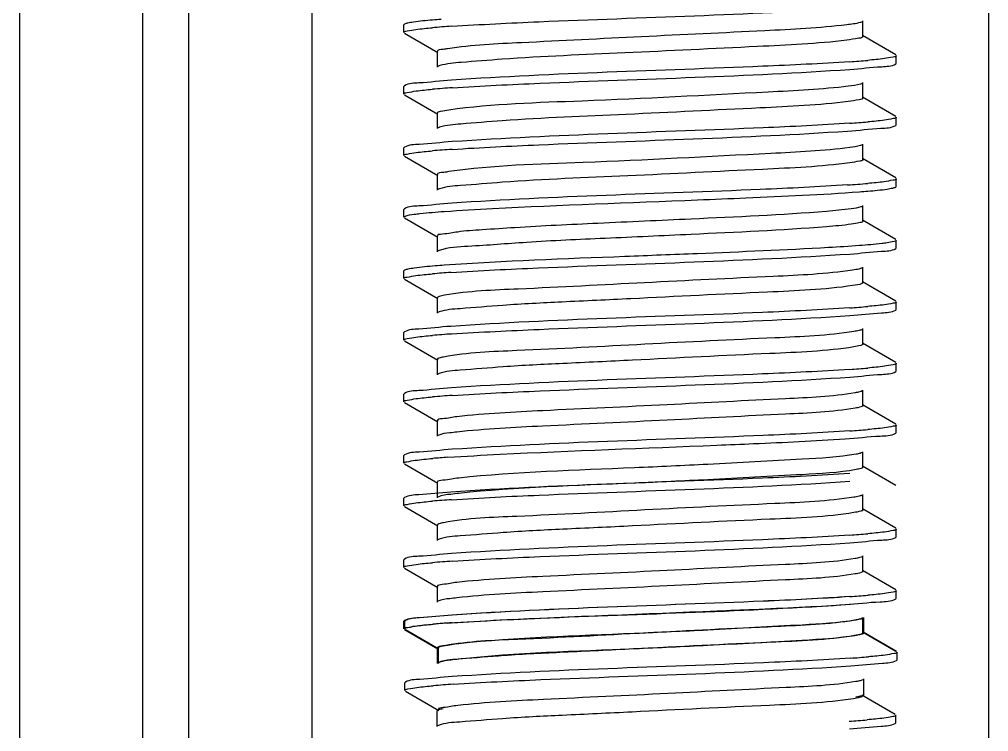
# Model space of a CAD drawing. Extents: x 4995099 to 5303443, y 4627657 to 4889583.
# Drawn here: x 5045631.6 to 5046100.4, y 4734873.1 to 4735217.6 of the extents above; entities that cross this region are included whole.
import ezdxf

# ---------------------------------------------------------------- set-up
doc = ezdxf.new("R2010")
doc.units = 0
doc.header["$LTSCALE"] = 1000
doc.header["$MEASUREMENT"] = 0
doc.layers.get('0').update_dxf_attribs({"color": 4, "linetype": 'CONTINUOUS'})

msp = doc.modelspace()

# ---------------------------------------------------------------- linework, layer by layer
at = {"linetype": 'Continuous'}
for p, q in [((5045631.61, 4737945.93), (5045631.61, 4732019.65)), ((5045691.14, 4737945.93), (5045691.14, 4732019.65)), ((5045713.46, 4737945.93), (5045713.46, 4732019.65)), ((5045773, 4737945.93), (5045773, 4732019.65)), ((5046100.42, 4737945.93), (5046100.42, 4732019.65)), ((5045817.93, 4735215.31), (5045817.64, 4735214.99)), ((5045817.64, 4735211.27), (5045817.64, 4735214.99)), ((5045817.64, 4735211.27), (5045817.64, 4735214.99)), ((5046039.66, 4735209.41), (5046039.66, 4735216.85)), ((5045817.93, 4735210.94), (5045834.08, 4735201.59)), ((5046055.49, 4735200.43), (5046039.34, 4735209.78)), ((5045833.76, 4735201.96), (5045833.76, 4735194.52)), ((5046055.77, 4735196.38), (5046055.77, 4735200.1)), ((5046055.77, 4735196.38), (5046055.77, 4735200.1)), ((5046055.49, 4735196.06), (5046055.77, 4735196.38)), ((5046039.66, 4735179.64), (5046039.66, 4735187.08)), ((5045817.93, 4735185.55), (5045817.64, 4735185.22)), ((5045817.64, 4735181.5), (5045817.64, 4735185.22)), ((5045817.64, 4735181.5), (5045817.64, 4735185.22)), ((5045817.93, 4735181.17), (5045834.08, 4735171.82)), ((5046055.49, 4735170.66), (5046039.34, 4735180.02)), ((5045833.76, 4735172.2), (5045833.76, 4735164.76)), ((5046055.77, 4735166.62), (5046055.77, 4735170.34)), ((5046055.77, 4735166.62), (5046055.77, 4735170.34)), ((5046055.49, 4735166.29), (5046055.77, 4735166.62)), ((5045817.93, 4735155.78), (5045817.64, 4735155.46)), ((5045817.64, 4735151.73), (5045817.64, 4735155.46)), ((5045817.64, 4735151.73), (5045817.64, 4735155.46)), ((5046039.66, 4735149.87), (5046039.66, 4735157.32)), ((5045817.93, 4735151.41), (5045834.08, 4735142.06)), ((5046055.49, 4735140.9), (5046039.34, 4735150.25)), ((5045833.76, 4735142.43), (5045833.76, 4735134.99)), ((5046055.77, 4735136.85), (5046055.77, 4735140.57)), ((5046055.77, 4735136.85), (5046055.77, 4735140.57)), ((5046055.49, 4735136.53), (5046055.77, 4735136.85)), ((5045817.93, 4735126.02), (5045817.64, 4735125.69)), ((5045817.64, 4735121.97), (5045817.64, 4735125.69)), ((5045817.64, 4735121.97), (5045817.64, 4735125.69)), ((5046039.66, 4735120.11), (5046039.66, 4735127.55)), ((5045817.93, 4735121.64), (5045834.08, 4735112.29)), ((5046055.49, 4735111.13), (5046039.34, 4735120.48)), ((5045833.76, 4735112.67), (5045833.76, 4735105.22)), ((5046055.49, 4735106.76), (5046055.77, 4735107.09)), ((5046055.77, 4735107.09), (5046055.77, 4735110.81)), ((5046055.77, 4735107.09), (5046055.77, 4735110.81)), ((5046039.66, 4735090.34), (5046039.66, 4735097.78)), ((5045817.93, 4735096.25), (5045817.64, 4735095.92)), ((5045817.64, 4735092.2), (5045817.64, 4735095.92)), ((5045817.64, 4735092.2), (5045817.64, 4735095.92)), ((5045817.93, 4735091.88), (5045834.08, 4735082.52)), ((5046055.49, 4735081.37), (5046039.34, 4735090.72)), ((5045833.76, 4735082.9), (5045833.76, 4735075.46)), ((5046055.77, 4735077.32), (5046055.77, 4735081.04)), ((5046055.77, 4735077.32), (5046055.77, 4735081.04)), ((5045834.65, 4735076.08), (5045834.08, 4735075.84)), ((5046055.49, 4735076.99), (5046055.77, 4735077.32)), ((5045817.93, 4735066.48), (5045817.64, 4735066.16)), ((5045817.64, 4735062.44), (5045817.64, 4735066.16)), ((5045817.64, 4735062.44), (5045817.64, 4735066.16)), ((5046039.66, 4735060.58), (5046039.66, 4735068.02)), ((5045817.93, 4735062.11), (5045834.08, 4735052.76)), ((5046055.49, 4735051.6), (5046039.34, 4735060.95)), ((5045833.76, 4735053.13), (5045833.76, 4735045.69)), ((5046055.77, 4735047.55), (5046055.77, 4735051.27)), ((5046055.77, 4735047.55), (5046055.77, 4735051.27)), ((5045834.6, 4735046.3), (5045834.08, 4735046.07)), ((5046055.49, 4735047.23), (5046055.77, 4735047.55)), ((5045817.93, 4735036.72), (5045817.64, 4735036.39)), ((5045817.64, 4735032.67), (5045817.64, 4735036.39)), ((5045817.64, 4735032.67), (5045817.64, 4735036.39)), ((5046039.66, 4735030.81), (5046039.66, 4735038.25)), ((5045817.93, 4735032.34), (5045834.08, 4735022.99)), ((5046055.49, 4735021.83), (5046039.34, 4735031.19)), ((5045833.76, 4735023.37), (5045833.76, 4735015.93)), ((5046055.49, 4735017.46), (5046055.77, 4735017.79)), ((5046055.77, 4735017.79), (5046055.77, 4735021.51)), ((5046055.77, 4735017.79), (5046055.77, 4735021.51)), ((5046039.66, 4735001.04), (5046039.66, 4735008.49)), ((5045817.93, 4735006.95), (5045817.64, 4735006.63)), ((5045817.64, 4735002.9), (5045817.64, 4735006.63)), ((5045817.64, 4735002.9), (5045817.64, 4735006.63)), ((5045817.93, 4735002.58), (5045834.08, 4734993.23)), ((5046055.49, 4734992.07), (5046039.34, 4735001.42)), ((5045833.76, 4734993.6), (5045833.76, 4734986.16)), ((5045817.93, 4734986.32), (5045817.64, 4734985.99)), ((5045817.64, 4734982.27), (5045817.64, 4734985.99)), ((5045817.64, 4734982.27), (5045817.64, 4734985.99)), ((5046039.66, 4734980.41), (5046039.66, 4734987.85)), ((5045817.93, 4734981.94), (5045834.08, 4734972.59)), ((5046055.49, 4734971.43), (5046039.34, 4734980.78)), ((5045833.76, 4734972.97), (5045833.76, 4734965.53)), ((5046055.77, 4734967.39), (5046055.77, 4734971.11)), ((5046055.77, 4734967.39), (5046055.77, 4734971.11)), ((5045834.6, 4734966.13), (5045834.08, 4734965.9)), ((5046055.49, 4734967.06), (5046055.77, 4734967.39)), ((5045817.93, 4734956.55), (5045817.64, 4734956.22)), ((5045817.64, 4734952.5), (5045817.64, 4734956.22)), ((5045817.64, 4734952.5), (5045817.64, 4734956.22)), ((5046039.66, 4734950.64), (5046039.66, 4734958.08)), ((5045817.93, 4734952.18), (5045834.08, 4734942.82)), ((5046055.49, 4734941.67), (5046039.34, 4734951.02)), ((5045833.76, 4734943.2), (5045833.76, 4734935.76)), ((5046055.49, 4734937.29), (5046055.77, 4734937.62)), ((5046055.77, 4734937.62), (5046055.77, 4734941.34)), ((5046055.77, 4734937.62), (5046055.77, 4734941.34)), ((5046039.66, 4734920.88), (5046039.66, 4734928.32)), ((5046040.05, 4734920.88), (5046040.05, 4734928.32)), ((5045817.93, 4734926.78), (5045817.64, 4734926.46)), ((5045817.64, 4734922.74), (5045817.64, 4734926.46)), ((5045817.64, 4734922.74), (5045817.64, 4734926.46)), ((5045818.31, 4734926.79), (5045818.03, 4734926.46)), ((5045818.03, 4734922.74), (5045818.03, 4734926.46)), ((5045818.03, 4734922.74), (5045818.03, 4734926.46)), ((5045817.93, 4734922.41), (5045834.08, 4734913.06)), ((5045818.31, 4734922.42), (5045834.47, 4734913.07)), ((5046055.49, 4734911.9), (5046039.34, 4734921.25)), ((5046055.88, 4734911.91), (5046039.72, 4734921.26)), ((5045833.76, 4734913.43), (5045833.76, 4734905.99)), ((5045834.14, 4734913.44), (5045834.14, 4734906)), ((5046056.16, 4734907.86), (5046056.16, 4734911.58)), ((5046056.16, 4734907.86), (5046056.16, 4734911.58)), ((5045834.99, 4734906.61), (5045834.47, 4734906.38)), ((5046055.88, 4734907.53), (5046056.16, 4734907.86)), ((5045818.31, 4734897.02), (5045818.03, 4734896.7)), ((5045818.03, 4734892.98), (5045818.03, 4734896.7)), ((5045818.03, 4734892.98), (5045818.03, 4734896.7)), ((5046040.05, 4734891.12), (5046040.05, 4734898.56)), ((5045818.31, 4734892.65), (5045834.47, 4734883.3)), ((5046055.24, 4734881.41), (5046039.08, 4734890.76)), ((5045833.5, 4734882.95), (5045833.5, 4734875.5)), ((5046055.24, 4734877.04), (5046055.52, 4734877.36)), ((5046055.52, 4734877.36), (5046055.52, 4734881.09)), ((5046055.52, 4734877.36), (5046055.52, 4734881.09)), ((5045834.35, 4734876.11), (5045833.83, 4734875.88))]:
    msp.add_line(p, q, dxfattribs=at)
for centre, radius, start, end in [((5045874.98, 4734695.4), 520, 93.7865, 94.8061), ((5045999.05, 4735708.44), 512.44, 273.8297, 274.8033), ((5045875.49, 4734659.18), 526.47, 93.7533, 94.8055), ((5045999.14, 4735677.43), 511.2, 273.8363, 274.8035), ((5045875.29, 4734631.95), 523.93, 93.7658, 94.8061), ((5045997.67, 4735666.18), 529.77, 273.7363, 274.8052), ((5045874.57, 4734581.46), 514.86, 93.8141, 94.8058), ((5045999.03, 4735589.55), 512.61, 273.8288, 274.8033), ((5045874.96, 4734546.76), 519.8, 93.7876, 94.8061), ((5045999.04, 4735559.63), 512.46, 273.8296, 274.8033), ((5045875.47, 4734510.58), 526.24, 93.7545, 94.8055), ((5045999.14, 4735528.67), 511.26, 273.8359, 274.8035), ((5045872.63, 4734516.38), 490.56, 93.9506, 94.8036), ((5045874.96, 4734466.59), 519.8, 93.7876, 94.8061), ((5045999.04, 4735479.46), 512.46, 273.8296, 274.8033), ((5045875.47, 4734430.41), 526.24, 93.7545, 94.8055), ((5045999.14, 4735448.5), 511.26, 273.8359, 274.8035), ((5045872.63, 4734436.21), 490.56, 93.9506, 94.8036), ((5045875.35, 4734407.07), 519.8, 93.7876, 94.8061), ((5045999.43, 4735419.94), 512.46, 273.8296, 274.8033), ((5045875.86, 4734370.88), 526.24, 93.7545, 94.8055), ((5045998.79, 4735389.44), 512.46, 273.8296, 274.8033)]:
    msp.add_arc(centre, radius, start, end, dxfattribs=at)
for points, knots in [([(5045840.64, 4735214.26), (5045854.76, 4735215.21), (5045918.97, 4735218.3), (5045983.26, 4735219.79), (5046033.27, 4735223.19)], [0, 0, 0, 0, 0.220168, 1, 1, 1, 1]), ([(5045822.17, 4735216.3), (5045821.25, 4735216.16), (5045819.83, 4735215.91), (5045818.38, 4735215.57), (5045817.93, 4735215.31)], [0, 0, 0, 0, 0.640469, 1, 1, 1, 1]), ([(5045835.58, 4735217.62), (5045834.2, 4735217.52), (5045829.73, 4735217.16), (5045825.25, 4735216.75), (5045822.17, 4735216.3)], [0, 0, 0, 0, 0.308073, 1, 1, 1, 1]), ([(5046031.79, 4735214.98), (5046018.62, 4735213.4), (5045985.48, 4735211.75), (5045933.01, 4735209.28), (5045881.91, 4735206.64), (5045850.54, 4735205.21), (5045838.73, 4735203.44)], [0, 0, 0, 0, 0.205692, 0.514145, 0.814818, 1, 1, 1, 1]), ([(5046039.34, 4735216.47), (5046039.04, 4735216.3), (5046036.56, 4735215.51), (5046034, 4735215.25), (5046031.79, 4735214.98)], [0, 0, 0, 0, 0.133548, 1, 1, 1, 1]), ([(5045817.64, 4735211.27), (5045817.64, 4735211.81), (5045820.52, 4735212.17), (5045821.97, 4735212.56), (5045823.42, 4735212.75)], [0, 0, 0, 0, 0.271401, 1, 1, 1, 1]), ([(5046039.66, 4735209.41), (5046039.67, 4735208.67), (5046035.69, 4735208.33), (5046033.76, 4735207.78), (5046031.79, 4735207.54)], [0, 0, 0, 0, 0.269573, 1, 1, 1, 1]), ([(5046031.79, 4735207.54), (5046017.47, 4735205.82), (5045981.61, 4735204.17), (5045926.11, 4735201.36), (5045878.22, 4735199.47), (5045848.52, 4735197.02), (5045838.32, 4735196.25), (5045834.98, 4735195.25)], [0, 0, 0, 0, 0.219299, 0.545275, 0.845986, 0.946989, 1, 1, 1, 1]), ([(5045838.73, 4735203.44), (5045838.01, 4735203.34), (5045836.6, 4735202.93), (5045833.76, 4735202.97), (5045833.76, 4735201.96)], [0, 0, 0, 0, 0.420943, 1, 1, 1, 1]), ([(5046055.77, 4735200.1), (5046055.77, 4735199.56), (5046052.91, 4735199.21), (5046051.46, 4735198.81), (5046050.02, 4735198.63)], [0, 0, 0, 0, 0.271495, 1, 1, 1, 1]), ([(5045834.98, 4735195.25), (5045834.81, 4735195.2), (5045834.5, 4735195.1), (5045834.21, 4735194.97), (5045834.08, 4735194.9)], [0, 0, 0, 0, 0.56834, 1, 1, 1, 1]), ([(5046033.27, 4735197.14), (5046019.24, 4735196.19), (5045955.03, 4735193.1), (5045890.74, 4735191.59), (5045840.64, 4735188.21)], [0, 0, 0, 0, 0.218828, 1, 1, 1, 1]), ([(5046033.35, 4735193.43), (5046038.47, 4735193.78), (5046045.66, 4735194.77), (5046053.49, 4735194.91), (5046055.49, 4735196.06)], [0, 0, 0, 0, 0.69025, 1, 1, 1, 1]), ([(5045841.02, 4735184.52), (5045855.17, 4735185.47), (5045919.28, 4735188.54), (5045983.47, 4735190.03), (5046033.35, 4735193.43)], [0, 0, 0, 0, 0.220945, 1, 1, 1, 1]), ([(5045840.64, 4735188.21), (5045835.38, 4735187.86), (5045828.01, 4735186.84), (5045819.98, 4735186.72), (5045817.93, 4735185.55)], [0, 0, 0, 0, 0.690745, 1, 1, 1, 1]), ([(5046039.33, 4735186.7), (5046039.06, 4735186.55), (5046036.85, 4735185.82), (5046034.54, 4735185.56), (5046032.56, 4735185.31)], [0, 0, 0, 0, 0.136537, 1, 1, 1, 1]), ([(5045817.64, 4735181.5), (5045817.64, 4735182.05), (5045820.56, 4735182.4), (5045822.03, 4735182.8), (5045823.5, 4735182.99)], [0, 0, 0, 0, 0.27117, 1, 1, 1, 1]), ([(5046032.56, 4735185.31), (5046019.72, 4735183.69), (5045976.73, 4735181.65), (5045912.41, 4735178.01), (5045860.71, 4735176.78), (5045839.39, 4735173.77)], [0, 0, 0, 0, 0.200632, 0.666276, 1, 1, 1, 1]), ([(5046032.56, 4735177.87), (5046018.39, 4735176.08), (5045982.49, 4735174.48), (5045926.74, 4735171.6), (5045878.38, 4735169.74), (5045848.44, 4735167.23), (5045838.19, 4735166.49), (5045834.88, 4735165.46)], [0, 0, 0, 0, 0.216257, 0.543315, 0.846143, 0.947493, 1, 1, 1, 1]), ([(5046039.66, 4735179.64), (5046039.66, 4735178.97), (5046036.11, 4735178.58), (5046034.34, 4735178.09), (5046032.56, 4735177.87)], [0, 0, 0, 0, 0.271092, 1, 1, 1, 1]), ([(5045839.39, 4735173.77), (5045837.98, 4735173.57), (5045836.52, 4735173.2), (5045833.76, 4735172.74), (5045833.76, 4735172.2)], [0, 0, 0, 0, 0.724965, 1, 1, 1, 1]), ([(5046033.35, 4735167.38), (5046019.36, 4735166.43), (5045955.26, 4735163.34), (5045891.07, 4735161.82), (5045841.02, 4735158.47)], [0, 0, 0, 0, 0.21838, 1, 1, 1, 1]), ([(5046055.77, 4735170.34), (5046055.77, 4735169.8), (5046052.92, 4735169.44), (5046051.48, 4735169.05), (5046050.04, 4735168.86)], [0, 0, 0, 0, 0.271553, 1, 1, 1, 1]), ([(5045834.88, 4735165.46), (5045834.73, 4735165.41), (5045834.45, 4735165.32), (5045834.19, 4735165.2), (5045834.08, 4735165.13)], [0, 0, 0, 0, 0.563561, 1, 1, 1, 1]), ([(5045840.88, 4735154.74), (5045854.87, 4735155.68), (5045918.64, 4735158.75), (5045982.49, 4735160.27), (5046032.19, 4735163.58)], [0, 0, 0, 0, 0.219727, 1, 1, 1, 1]), ([(5046032.19, 4735163.58), (5046037.59, 4735163.94), (5046045.15, 4735164.99), (5046053.39, 4735165.09), (5046055.49, 4735166.29)], [0, 0, 0, 0, 0.691188, 1, 1, 1, 1]), ([(5045841.02, 4735158.47), (5045835.67, 4735158.12), (5045828.18, 4735157.08), (5045820.01, 4735156.98), (5045817.93, 4735155.78)], [0, 0, 0, 0, 0.691048, 1, 1, 1, 1]), ([(5045817.64, 4735151.73), (5045817.64, 4735152.28), (5045820.54, 4735152.63), (5045822, 4735153.03), (5045823.46, 4735153.22)], [0, 0, 0, 0, 0.27128, 1, 1, 1, 1]), ([(5046033.3, 4735155.64), (5046020.62, 4735153.96), (5045977.55, 4735151.96), (5045912.97, 4735148.24), (5045860.81, 4735147.06), (5045839.28, 4735143.99)], [0, 0, 0, 0, 0.197296, 0.66439, 1, 1, 1, 1]), ([(5046039.33, 4735156.94), (5046039.08, 4735156.79), (5046037.11, 4735156.12), (5046035.06, 4735155.87), (5046033.3, 4735155.64)], [0, 0, 0, 0, 0.139781, 1, 1, 1, 1]), ([(5046039.66, 4735149.87), (5046039.66, 4735149.27), (5046036.5, 4735148.84), (5046034.89, 4735148.41), (5046033.3, 4735148.2)], [0, 0, 0, 0, 0.272864, 1, 1, 1, 1]), ([(5045839.28, 4735143.99), (5045838.48, 4735143.88), (5045836.93, 4735143.43), (5045833.75, 4735143.54), (5045833.76, 4735142.43)], [0, 0, 0, 0, 0.421903, 1, 1, 1, 1]), ([(5046033.3, 4735148.2), (5046019.29, 4735146.34), (5045983.37, 4735144.79), (5045927.41, 4735141.84), (5045878.59, 4735140.02), (5045848.39, 4735137.44), (5045838.08, 4735136.73), (5045834.79, 4735135.66)], [0, 0, 0, 0, 0.213061, 0.541106, 0.846102, 0.947882, 1, 1, 1, 1]), ([(5046055.77, 4735140.57), (5046055.77, 4735140.02), (5046052.83, 4735139.67), (5046051.35, 4735139.26), (5046049.88, 4735139.07)], [0, 0, 0, 0, 0.271064, 1, 1, 1, 1]), ([(5045834.79, 4735135.66), (5045834.66, 4735135.62), (5045834.41, 4735135.53), (5045834.18, 4735135.42), (5045834.08, 4735135.37)], [0, 0, 0, 0, 0.559243, 1, 1, 1, 1]), ([(5046032.19, 4735137.54), (5046018.14, 4735136.6), (5045954.37, 4735133.55), (5045890.52, 4735132.03), (5045840.88, 4735128.7)], [0, 0, 0, 0, 0.220644, 1, 1, 1, 1]), ([(5046037.93, 4735134.22), (5046039.31, 4735134.33), (5046043.79, 4735134.69), (5046048.27, 4735135.1), (5046051.34, 4735135.56)], [0, 0, 0, 0, 0.308788, 1, 1, 1, 1]), ([(5046051.34, 4735135.56), (5046052.24, 4735135.69), (5046053.63, 4735135.94), (5046055.04, 4735136.27), (5046055.49, 4735136.53)], [0, 0, 0, 0, 0.639507, 1, 1, 1, 1]), ([(5045837.14, 4735124.72), (5045844.92, 4735125.28), (5045885.73, 4735127.56), (5045926.58, 4735128.99), (5045959.61, 4735130.33)], [0, 0, 0, 0, 0.190978, 1, 1, 1, 1]), ([(5045959.61, 4735130.33), (5045967.4, 4735130.64), (5045993.52, 4735131.75), (5046019.64, 4735132.84), (5046037.93, 4735134.22)], [0, 0, 0, 0, 0.298277, 1, 1, 1, 1]), ([(5045840.88, 4735128.7), (5045835.56, 4735128.34), (5045828.12, 4735127.31), (5045820, 4735127.2), (5045817.93, 4735126.02)], [0, 0, 0, 0, 0.690938, 1, 1, 1, 1]), ([(5046033.99, 4735125.97), (5046030.01, 4735125.41), (5046004.21, 4735123.14), (5045978.35, 4735122.05), (5045956.51, 4735121.02)], [0, 0, 0, 0, 0.155236, 1, 1, 1, 1]), ([(5046039.33, 4735127.17), (5046039.11, 4735127.04), (5046037.37, 4735126.42), (5046035.54, 4735126.19), (5046033.99, 4735125.97)], [0, 0, 0, 0, 0.143278, 1, 1, 1, 1]), ([(5045817.64, 4735121.97), (5045817.64, 4735122.12), (5045819.42, 4735123.23), (5045821.03, 4735123.12), (5045822.61, 4735123.34)], [0, 0, 0, 0, 0.088833, 1, 1, 1, 1]), ([(5045822.61, 4735123.34), (5045823.53, 4735123.47), (5045828.36, 4735124.05), (5045833.21, 4735124.43), (5045837.14, 4735124.72)], [0, 0, 0, 0, 0.191282, 1, 1, 1, 1]), ([(5045956.51, 4735121.02), (5045941.5, 4735120.32), (5045913.18, 4735119.01), (5045879.2, 4735117.45), (5045857.03, 4735115.86), (5045844.51, 4735115.16), (5045838.75, 4735113.78), (5045833.75, 4735113.57), (5045833.76, 4735112.67)], [0, 0, 0, 0, 0.365862, 0.692448, 0.821022, 0.917724, 0.97803, 1, 1, 1, 1]), ([(5046033.99, 4735118.53), (5046030.01, 4735117.97), (5046004.21, 4735115.7), (5045978.35, 4735114.61), (5045956.51, 4735113.58)], [0, 0, 0, 0, 0.155236, 1, 1, 1, 1]), ([(5046039.66, 4735120.11), (5046039.66, 4735119.56), (5046036.88, 4735119.11), (5046035.42, 4735118.73), (5046033.99, 4735118.53)], [0, 0, 0, 0, 0.274842, 1, 1, 1, 1]), ([(5045956.51, 4735113.58), (5045942.64, 4735112.93), (5045916.11, 4735111.67), (5045880.04, 4735110.17), (5045853.49, 4735107.92), (5045839.14, 4735107.36), (5045834.72, 4735105.87)], [0, 0, 0, 0, 0.341185, 0.653122, 0.885228, 1, 1, 1, 1]), ([(5046037.93, 4735108.18), (5046032.95, 4735107.8), (5046006.86, 4735106.18), (5045980.74, 4735105.14), (5045959.61, 4735104.28)], [0, 0, 0, 0, 0.190944, 1, 1, 1, 1]), ([(5046033.26, 4735104.12), (5046038.41, 4735104.47), (5046045.62, 4735105.47), (5046053.48, 4735105.61), (5046055.49, 4735106.76)], [0, 0, 0, 0, 0.690319, 1, 1, 1, 1]), ([(5046051.34, 4735109.51), (5046050.5, 4735109.39), (5046046.04, 4735108.82), (5046041.56, 4735108.45), (5046037.93, 4735108.18)], [0, 0, 0, 0, 0.190097, 1, 1, 1, 1]), ([(5046055.77, 4735110.81), (5046055.77, 4735110.38), (5046053.62, 4735109.97), (5046052.46, 4735109.67), (5046051.34, 4735109.51)], [0, 0, 0, 0, 0.27614, 1, 1, 1, 1]), ([(5045834.72, 4735105.87), (5045834.6, 4735105.83), (5045834.38, 4735105.75), (5045834.17, 4735105.65), (5045834.08, 4735105.6)], [0, 0, 0, 0, 0.555338, 1, 1, 1, 1]), ([(5045959.61, 4735104.28), (5045947.92, 4735103.81), (5045907.09, 4735102.14), (5045866.23, 4735100.78), (5045837.14, 4735098.67)], [0, 0, 0, 0, 0.286355, 1, 1, 1, 1]), ([(5045840.32, 4735095.17), (5045854.42, 4735096.13), (5045918.74, 4735099.23), (5045983.13, 4735100.72), (5046033.26, 4735104.12)], [0, 0, 0, 0, 0.219568, 1, 1, 1, 1]), ([(5045822.61, 4735097.3), (5045821.58, 4735097.15), (5045820.02, 4735096.88), (5045818.42, 4735096.53), (5045817.93, 4735096.25)], [0, 0, 0, 0, 0.644209, 1, 1, 1, 1]), ([(5045837.14, 4735098.67), (5045835.65, 4735098.56), (5045830.8, 4735098.19), (5045825.94, 4735097.76), (5045822.61, 4735097.3)], [0, 0, 0, 0, 0.307497, 1, 1, 1, 1]), ([(5046039.33, 4735097.41), (5046038.83, 4735097.12), (5046037.23, 4735096.73), (5046035.67, 4735096.45), (5046034.65, 4735096.3)], [0, 0, 0, 0, 0.361658, 1, 1, 1, 1]), ([(5045817.64, 4735092.2), (5045817.64, 4735092.74), (5045820.49, 4735093.1), (5045821.93, 4735093.49), (5045823.37, 4735093.68)], [0, 0, 0, 0, 0.271559, 1, 1, 1, 1]), ([(5046034.65, 4735096.3), (5046021.92, 4735094.4), (5045988.27, 4735092.95), (5045934.36, 4735090.29), (5045881.44, 4735087.4), (5045849, 4735086.23), (5045837.25, 4735084.14)], [0, 0, 0, 0, 0.195167, 0.509727, 0.818873, 1, 1, 1, 1]), ([(5046034.65, 4735088.86), (5046021.02, 4735086.82), (5045985.14, 4735085.4), (5045938.28, 4735082.97), (5045895.62, 4735080.96), (5045868.05, 4735079.63), (5045848.38, 4735077.86), (5045837.91, 4735077.22), (5045834.65, 4735076.08)], [0, 0, 0, 0, 0.206258, 0.536041, 0.702749, 0.845523, 0.948379, 1, 1, 1, 1]), ([(5046039.66, 4735090.34), (5046039.66, 4735090.18), (5046037.93, 4735088.99), (5046036.24, 4735089.1), (5046034.65, 4735088.86)], [0, 0, 0, 0, 0.092026, 1, 1, 1, 1]), ([(5045837.25, 4735084.14), (5045836.37, 4735083.98), (5045835.39, 4735083.75), (5045833.75, 4735083.26), (5045833.76, 4735082.9)], [0, 0, 0, 0, 0.714515, 1, 1, 1, 1]), ([(5046033.26, 4735078.08), (5046019.19, 4735077.12), (5045954.87, 4735074.02), (5045890.48, 4735072.53), (5045840.32, 4735069.13)], [0, 0, 0, 0, 0.219101, 1, 1, 1, 1]), ([(5046055.77, 4735081.04), (5046055.77, 4735080.5), (5046052.91, 4735080.14), (5046051.46, 4735079.75), (5046050.02, 4735079.56)], [0, 0, 0, 0, 0.271489, 1, 1, 1, 1]), ([(5045840.62, 4735065.43), (5045854.74, 4735066.38), (5045918.96, 4735069.47), (5045983.25, 4735070.96), (5046033.27, 4735074.36)], [0, 0, 0, 0, 0.220145, 1, 1, 1, 1]), ([(5046033.27, 4735074.36), (5046038.41, 4735074.71), (5046045.62, 4735075.71), (5046053.48, 4735075.84), (5046055.49, 4735076.99)], [0, 0, 0, 0, 0.690311, 1, 1, 1, 1]), ([(5045840.32, 4735069.13), (5045835.14, 4735068.78), (5045827.87, 4735067.77), (5045819.95, 4735067.64), (5045817.93, 4735066.48)], [0, 0, 0, 0, 0.690488, 1, 1, 1, 1]), ([(5046035.27, 4735066.63), (5046022.65, 4735064.62), (5045988.8, 4735063.26), (5045934.48, 4735060.54), (5045881.12, 4735057.55), (5045848.45, 4735056.51), (5045836.79, 4735054.29)], [0, 0, 0, 0, 0.192752, 0.509476, 0.820909, 1, 1, 1, 1]), ([(5046039.33, 4735067.64), (5046038.89, 4735067.38), (5046037.51, 4735067.03), (5046036.14, 4735066.77), (5046035.27, 4735066.63)], [0, 0, 0, 0, 0.367273, 1, 1, 1, 1]), ([(5045817.64, 4735062.44), (5045817.64, 4735062.98), (5045820.52, 4735063.34), (5045821.97, 4735063.73), (5045823.42, 4735063.92)], [0, 0, 0, 0, 0.271407, 1, 1, 1, 1]), ([(5046039.66, 4735060.58), (5046039.66, 4735060.14), (5046037.56, 4735059.65), (5046036.37, 4735059.36), (5046035.27, 4735059.19)], [0, 0, 0, 0, 0.280154, 1, 1, 1, 1]), ([(5046035.27, 4735059.19), (5046021.85, 4735057.05), (5045986.01, 4735055.73), (5045939.11, 4735053.23), (5045896.11, 4735051.21), (5045868.23, 4735049.89), (5045848.4, 4735048.08), (5045837.85, 4735047.47), (5045834.6, 4735046.3)], [0, 0, 0, 0, 0.202669, 0.533226, 0.70113, 0.845024, 0.948509, 1, 1, 1, 1]), ([(5045836.79, 4735054.29), (5045836.02, 4735054.14), (5045835.15, 4735053.94), (5045833.76, 4735053.45), (5045833.76, 4735053.13)], [0, 0, 0, 0, 0.71086, 1, 1, 1, 1]), ([(5046055.77, 4735051.27), (5046055.77, 4735050.73), (5046052.91, 4735050.38), (5046051.46, 4735049.98), (5046050.02, 4735049.8)], [0, 0, 0, 0, 0.271495, 1, 1, 1, 1]), ([(5046033.27, 4735048.31), (5046019.24, 4735047.36), (5045955.02, 4735044.27), (5045890.73, 4735042.76), (5045840.62, 4735039.38)], [0, 0, 0, 0, 0.21884, 1, 1, 1, 1]), ([(5046033.34, 4735044.6), (5046038.47, 4735044.95), (5046045.66, 4735045.94), (5046053.49, 4735046.08), (5046055.49, 4735047.23)], [0, 0, 0, 0, 0.690253, 1, 1, 1, 1]), ([(5045841.01, 4735035.69), (5045855.16, 4735036.64), (5045919.27, 4735039.71), (5045983.46, 4735041.2), (5046033.34, 4735044.6)], [0, 0, 0, 0, 0.220917, 1, 1, 1, 1]), ([(5045840.62, 4735039.38), (5045835.37, 4735039.03), (5045828, 4735038.01), (5045819.97, 4735037.89), (5045817.93, 4735036.72)], [0, 0, 0, 0, 0.690736, 1, 1, 1, 1]), ([(5046035.85, 4735036.96), (5046024.73, 4735035.06), (5045994.28, 4735033.81), (5045943.96, 4735031.05), (5045890.97, 4735028.65), (5045857.04, 4735026.93), (5045843.25, 4735025.42)], [0, 0, 0, 0, 0.175288, 0.472203, 0.784406, 1, 1, 1, 1]), ([(5046039.33, 4735037.87), (5046038.94, 4735037.65), (5046037.76, 4735037.32), (5046036.59, 4735037.08), (5046035.85, 4735036.96)], [0, 0, 0, 0, 0.373528, 1, 1, 1, 1]), ([(5045817.64, 4735032.67), (5045817.64, 4735033.22), (5045820.56, 4735033.57), (5045822.03, 4735033.97), (5045823.5, 4735034.16)], [0, 0, 0, 0, 0.271179, 1, 1, 1, 1]), ([(5046035.85, 4735029.52), (5046024.73, 4735027.62), (5045994.28, 4735026.36), (5045943.96, 4735023.6), (5045890.97, 4735021.21), (5045857.04, 4735019.49), (5045843.25, 4735017.98)], [0, 0, 0, 0, 0.175288, 0.472203, 0.784406, 1, 1, 1, 1]), ([(5046039.66, 4735030.81), (5046039.66, 4735030.42), (5046037.86, 4735029.93), (5046036.81, 4735029.68), (5046035.85, 4735029.52)], [0, 0, 0, 0, 0.283524, 1, 1, 1, 1]), ([(5045843.25, 4735025.42), (5045840.88, 4735025.16), (5045838.61, 4735024.47), (5045833.75, 4735024.24), (5045833.76, 4735023.37)], [0, 0, 0, 0, 0.732764, 1, 1, 1, 1]), ([(5045843.25, 4735017.98), (5045842.1, 4735017.85), (5045839.06, 4735017.39), (5045835.77, 4735017.28), (5045834.08, 4735016.3)], [0, 0, 0, 0, 0.371684, 1, 1, 1, 1]), ([(5046033.34, 4735018.55), (5046019.36, 4735017.6), (5045955.25, 4735014.51), (5045891.06, 4735012.99), (5045841.01, 4735009.64)], [0, 0, 0, 0, 0.218398, 1, 1, 1, 1]), ([(5046030.98, 4735014.67), (5046036.66, 4735015.04), (5046044.61, 4735016.15), (5046053.29, 4735016.2), (5046055.49, 4735017.46)], [0, 0, 0, 0, 0.692027, 1, 1, 1, 1]), ([(5046055.77, 4735021.51), (5046055.77, 4735020.97), (5046052.92, 4735020.61), (5046051.48, 4735020.22), (5046050.04, 4735020.03)], [0, 0, 0, 0, 0.27155, 1, 1, 1, 1]), ([(5045968.92, 4735011.64), (5045974.86, 4735011.89), (5045995.55, 4735012.77), (5046016.24, 4735013.71), (5046030.98, 4735014.67)], [0, 0, 0, 0, 0.286991, 1, 1, 1, 1]), ([(5045841.01, 4735009.64), (5045835.66, 4735009.29), (5045828.18, 4735008.25), (5045820.01, 4735008.14), (5045817.93, 4735006.95)], [0, 0, 0, 0, 0.691038, 1, 1, 1, 1]), ([(5045838.83, 4735005.77), (5045847.27, 4735006.36), (5045890.62, 4735008.7), (5045934, 4735010.2), (5045968.92, 4735011.64)], [0, 0, 0, 0, 0.194747, 1, 1, 1, 1]), ([(5046039.33, 4735008.11), (5046039, 4735007.91), (5046038, 4735007.61), (5046037.01, 4735007.4), (5046036.39, 4735007.29)], [0, 0, 0, 0, 0.380472, 1, 1, 1, 1]), ([(5045817.64, 4735002.9), (5045817.64, 4735003.42), (5045820.32, 4735003.79), (5045821.69, 4735004.16), (5045823.05, 4735004.34)], [0, 0, 0, 0, 0.272497, 1, 1, 1, 1]), ([(5046036.39, 4735007.29), (5046027.79, 4735005.71), (5046003.72, 4735004.54), (5045979.81, 4735003.07), (5045964.57, 4735002.34)], [0, 0, 0, 0, 0.364269, 1, 1, 1, 1]), ([(5045964.57, 4735002.34), (5045952.74, 4735001.78), (5045912.6, 4734999.81), (5045872.35, 4734998.72), (5045844.14, 4734995.75)], [0, 0, 0, 0, 0.294359, 1, 1, 1, 1]), ([(5046036.39, 4734999.85), (5046027.79, 4734998.26), (5046003.72, 4734997.1), (5045979.81, 4734995.63), (5045964.57, 4734994.9)], [0, 0, 0, 0, 0.364269, 1, 1, 1, 1]), ([(5046039.66, 4735001.04), (5046039.66, 4735000.7), (5046038.15, 4735000.21), (5046037.21, 4735000), (5046036.39, 4734999.85)], [0, 0, 0, 0, 0.287487, 1, 1, 1, 1]), ([(5045844.14, 4734995.75), (5045841.55, 4734995.48), (5045839.08, 4734994.7), (5045833.75, 4734994.55), (5045833.76, 4734993.6)], [0, 0, 0, 0, 0.733679, 1, 1, 1, 1]), ([(5046033.26, 4734997.91), (5046019.19, 4734996.95), (5045954.87, 4734993.86), (5045890.48, 4734992.36), (5045840.32, 4734988.96)], [0, 0, 0, 0, 0.219101, 1, 1, 1, 1]), ([(5045840.62, 4734985.26), (5045854.74, 4734986.21), (5045918.96, 4734989.3), (5045983.25, 4734990.79), (5046033.27, 4734994.19)], [0, 0, 0, 0, 0.220145, 1, 1, 1, 1]), ([(5045964.57, 4734994.9), (5045952.74, 4734994.34), (5045912.6, 4734992.37), (5045872.35, 4734991.27), (5045844.14, 4734988.31)], [0, 0, 0, 0, 0.294359, 1, 1, 1, 1]), ([(5045840.32, 4734988.96), (5045835.14, 4734988.61), (5045827.87, 4734987.6), (5045819.95, 4734987.48), (5045817.93, 4734986.32)], [0, 0, 0, 0, 0.690488, 1, 1, 1, 1]), ([(5045844.14, 4734988.31), (5045842.87, 4734988.17), (5045839.54, 4734987.68), (5045835.93, 4734987.61), (5045834.08, 4734986.54)], [0, 0, 0, 0, 0.373733, 1, 1, 1, 1]), ([(5046035.27, 4734986.46), (5046022.65, 4734984.45), (5045988.8, 4734983.09), (5045934.48, 4734980.37), (5045881.12, 4734977.38), (5045848.45, 4734976.35), (5045836.79, 4734974.12)], [0, 0, 0, 0, 0.192752, 0.509476, 0.820909, 1, 1, 1, 1]), ([(5046039.33, 4734987.47), (5046038.89, 4734987.22), (5046037.51, 4734986.86), (5046036.14, 4734986.6), (5046035.27, 4734986.46)], [0, 0, 0, 0, 0.367273, 1, 1, 1, 1]), ([(5045817.64, 4734982.27), (5045817.64, 4734982.81), (5045820.52, 4734983.17), (5045821.97, 4734983.56), (5045823.42, 4734983.75)], [0, 0, 0, 0, 0.271407, 1, 1, 1, 1]), ([(5046039.66, 4734980.41), (5046039.66, 4734979.97), (5046037.56, 4734979.48), (5046036.37, 4734979.2), (5046035.27, 4734979.02)], [0, 0, 0, 0, 0.280154, 1, 1, 1, 1]), ([(5046035.27, 4734979.02), (5046021.85, 4734976.88), (5045986.01, 4734975.57), (5045939.11, 4734973.06), (5045896.11, 4734971.04), (5045868.23, 4734969.72), (5045848.4, 4734967.91), (5045837.85, 4734967.3), (5045834.6, 4734966.13)], [0, 0, 0, 0, 0.202669, 0.533226, 0.70113, 0.845024, 0.948509, 1, 1, 1, 1]), ([(5045836.79, 4734974.12), (5045836.02, 4734973.97), (5045835.15, 4734973.77), (5045833.76, 4734973.28), (5045833.76, 4734972.97)], [0, 0, 0, 0, 0.71086, 1, 1, 1, 1]), ([(5046055.77, 4734971.11), (5046055.77, 4734970.56), (5046052.91, 4734970.21), (5046051.46, 4734969.81), (5046050.02, 4734969.63)], [0, 0, 0, 0, 0.271495, 1, 1, 1, 1]), ([(5046033.27, 4734968.15), (5046019.24, 4734967.19), (5045955.02, 4734964.1), (5045890.73, 4734962.59), (5045840.62, 4734959.22)], [0, 0, 0, 0, 0.21884, 1, 1, 1, 1]), ([(5046033.34, 4734964.43), (5046038.47, 4734964.78), (5046045.66, 4734965.77), (5046053.49, 4734965.91), (5046055.49, 4734967.06)], [0, 0, 0, 0, 0.690253, 1, 1, 1, 1]), ([(5045841.01, 4734955.52), (5045855.16, 4734956.47), (5045919.27, 4734959.54), (5045983.46, 4734961.03), (5046033.34, 4734964.43)], [0, 0, 0, 0, 0.220917, 1, 1, 1, 1]), ([(5045840.62, 4734959.22), (5045835.37, 4734958.86), (5045828, 4734957.84), (5045819.97, 4734957.72), (5045817.93, 4734956.55)], [0, 0, 0, 0, 0.690736, 1, 1, 1, 1]), ([(5046035.85, 4734956.79), (5046024.73, 4734954.89), (5045994.28, 4734953.64), (5045943.96, 4734950.88), (5045890.97, 4734948.48), (5045857.04, 4734946.76), (5045843.25, 4734945.25)], [0, 0, 0, 0, 0.175288, 0.472203, 0.784406, 1, 1, 1, 1]), ([(5046039.33, 4734957.71), (5046038.94, 4734957.48), (5046037.76, 4734957.15), (5046036.59, 4734956.92), (5046035.85, 4734956.79)], [0, 0, 0, 0, 0.373528, 1, 1, 1, 1]), ([(5045817.64, 4734952.5), (5045817.64, 4734953.05), (5045820.56, 4734953.4), (5045822.03, 4734953.81), (5045823.5, 4734953.99)], [0, 0, 0, 0, 0.271179, 1, 1, 1, 1]), ([(5046035.85, 4734949.35), (5046024.73, 4734947.45), (5045994.28, 4734946.2), (5045943.96, 4734943.44), (5045890.97, 4734941.04), (5045857.04, 4734939.32), (5045843.25, 4734937.81)], [0, 0, 0, 0, 0.175288, 0.472203, 0.784406, 1, 1, 1, 1]), ([(5046039.66, 4734950.64), (5046039.66, 4734950.26), (5046037.86, 4734949.76), (5046036.81, 4734949.51), (5046035.85, 4734949.35)], [0, 0, 0, 0, 0.283524, 1, 1, 1, 1]), ([(5045843.25, 4734945.25), (5045840.88, 4734944.99), (5045838.61, 4734944.3), (5045833.75, 4734944.07), (5045833.76, 4734943.2)], [0, 0, 0, 0, 0.732764, 1, 1, 1, 1]), ([(5045843.25, 4734937.81), (5045842.1, 4734937.68), (5045839.06, 4734937.23), (5045835.77, 4734937.12), (5045834.08, 4734936.14)], [0, 0, 0, 0, 0.371684, 1, 1, 1, 1]), ([(5046033.65, 4734938.39), (5046019.58, 4734937.43), (5045955.26, 4734934.33), (5045890.87, 4734932.84), (5045840.71, 4734929.44)], [0, 0, 0, 0, 0.219101, 1, 1, 1, 1]), ([(5046033.34, 4734938.38), (5046019.36, 4734937.43), (5045955.25, 4734934.34), (5045891.06, 4734932.82), (5045841.01, 4734929.48)], [0, 0, 0, 0, 0.218398, 1, 1, 1, 1]), ([(5046055.77, 4734941.34), (5046055.77, 4734940.8), (5046052.92, 4734940.44), (5046051.48, 4734940.05), (5046050.04, 4734939.86)], [0, 0, 0, 0, 0.27155, 1, 1, 1, 1]), ([(5045841.01, 4734925.74), (5045855.13, 4734926.69), (5045919.35, 4734929.77), (5045983.64, 4734931.27), (5046033.66, 4734934.67)], [0, 0, 0, 0, 0.220145, 1, 1, 1, 1]), ([(5045968.92, 4734931.48), (5045974.86, 4734931.72), (5045995.55, 4734932.6), (5046016.24, 4734933.55), (5046030.98, 4734934.51)], [0, 0, 0, 0, 0.286991, 1, 1, 1, 1]), ([(5046030.98, 4734934.51), (5046036.66, 4734934.88), (5046044.61, 4734935.98), (5046053.29, 4734936.03), (5046055.49, 4734937.29)], [0, 0, 0, 0, 0.692027, 1, 1, 1, 1]), ([(5045841.01, 4734929.48), (5045835.66, 4734929.12), (5045828.18, 4734928.08), (5045820.01, 4734927.98), (5045817.93, 4734926.78)], [0, 0, 0, 0, 0.691038, 1, 1, 1, 1]), ([(5045840.71, 4734929.44), (5045835.52, 4734929.09), (5045828.26, 4734928.08), (5045820.34, 4734927.95), (5045818.32, 4734926.79)], [0, 0, 0, 0, 0.690488, 1, 1, 1, 1]), ([(5045838.83, 4734925.61), (5045847.27, 4734926.2), (5045890.62, 4734928.53), (5045934, 4734930.03), (5045968.92, 4734931.48)], [0, 0, 0, 0, 0.194747, 1, 1, 1, 1]), ([(5045817.64, 4734922.74), (5045817.64, 4734923.25), (5045820.32, 4734923.62), (5045821.69, 4734923.99), (5045823.05, 4734924.17)], [0, 0, 0, 0, 0.272497, 1, 1, 1, 1]), ([(5045818.03, 4734922.74), (5045818.03, 4734923.29), (5045820.9, 4734923.64), (5045822.36, 4734924.04), (5045823.8, 4734924.22)], [0, 0, 0, 0, 0.271407, 1, 1, 1, 1]), ([(5046035.66, 4734926.94), (5046023.04, 4734924.93), (5045989.19, 4734923.57), (5045934.86, 4734920.85), (5045881.51, 4734917.85), (5045848.84, 4734916.82), (5045837.18, 4734914.59)], [0, 0, 0, 0, 0.192752, 0.509476, 0.820909, 1, 1, 1, 1]), ([(5046036.39, 4734927.12), (5046027.79, 4734925.54), (5046003.72, 4734924.37), (5045979.81, 4734922.9), (5045964.57, 4734922.17)], [0, 0, 0, 0, 0.364269, 1, 1, 1, 1]), ([(5046039.72, 4734927.95), (5046039.27, 4734927.69), (5046037.89, 4734927.33), (5046036.53, 4734927.08), (5046035.66, 4734926.94)], [0, 0, 0, 0, 0.367273, 1, 1, 1, 1]), ([(5046039.33, 4734927.94), (5046039, 4734927.75), (5046038, 4734927.45), (5046037.01, 4734927.23), (5046036.39, 4734927.12)], [0, 0, 0, 0, 0.380472, 1, 1, 1, 1]), ([(5046035.66, 4734919.49), (5046022.24, 4734917.36), (5045986.4, 4734916.04), (5045939.5, 4734913.54), (5045896.49, 4734911.52), (5045868.62, 4734910.2), (5045848.79, 4734908.39), (5045838.24, 4734907.77), (5045834.99, 4734906.61)], [0, 0, 0, 0, 0.202669, 0.533226, 0.70113, 0.845024, 0.948509, 1, 1, 1, 1]), ([(5045964.57, 4734922.17), (5045952.74, 4734921.61), (5045912.6, 4734919.64), (5045872.35, 4734918.55), (5045844.14, 4734915.58)], [0, 0, 0, 0, 0.294359, 1, 1, 1, 1]), ([(5046036.39, 4734919.68), (5046027.79, 4734918.1), (5046003.72, 4734916.93), (5045979.81, 4734915.46), (5045964.57, 4734914.73)], [0, 0, 0, 0, 0.364269, 1, 1, 1, 1]), ([(5046040.05, 4734920.88), (5046040.04, 4734920.45), (5046037.95, 4734919.96), (5046036.76, 4734919.67), (5046035.66, 4734919.49)], [0, 0, 0, 0, 0.280154, 1, 1, 1, 1]), ([(5046039.66, 4734920.88), (5046039.66, 4734920.54), (5046038.15, 4734920.05), (5046037.21, 4734919.83), (5046036.39, 4734919.68)], [0, 0, 0, 0, 0.287487, 1, 1, 1, 1]), ([(5045844.14, 4734915.58), (5045841.55, 4734915.31), (5045839.08, 4734914.54), (5045833.75, 4734914.38), (5045833.76, 4734913.43)], [0, 0, 0, 0, 0.733679, 1, 1, 1, 1]), ([(5045837.18, 4734914.59), (5045836.41, 4734914.45), (5045835.54, 4734914.25), (5045834.14, 4734913.76), (5045834.14, 4734913.44)], [0, 0, 0, 0, 0.71086, 1, 1, 1, 1]), ([(5045964.57, 4734914.73), (5045952.74, 4734914.17), (5045912.6, 4734912.2), (5045872.35, 4734911.11), (5045844.14, 4734908.14)], [0, 0, 0, 0, 0.294359, 1, 1, 1, 1]), ([(5046056.16, 4734911.58), (5046056.16, 4734911.04), (5046053.3, 4734910.68), (5046051.85, 4734910.29), (5046050.41, 4734910.1)], [0, 0, 0, 0, 0.271495, 1, 1, 1, 1]), ([(5045844.14, 4734908.14), (5045842.87, 4734908.01), (5045839.54, 4734907.51), (5045835.93, 4734907.44), (5045834.08, 4734906.37)], [0, 0, 0, 0, 0.373733, 1, 1, 1, 1]), ([(5046033.66, 4734908.62), (5046019.62, 4734907.67), (5045955.41, 4734904.57), (5045891.11, 4734903.07), (5045841.01, 4734899.69)], [0, 0, 0, 0, 0.21884, 1, 1, 1, 1]), ([(5045841.4, 4734896), (5045855.54, 4734896.94), (5045919.66, 4734900.02), (5045983.84, 4734901.51), (5046033.73, 4734904.91)], [0, 0, 0, 0, 0.220917, 1, 1, 1, 1]), ([(5046033.73, 4734904.91), (5046038.86, 4734905.25), (5046046.04, 4734906.25), (5046053.88, 4734906.39), (5046055.87, 4734907.53)], [0, 0, 0, 0, 0.690253, 1, 1, 1, 1]), ([(5045841.01, 4734899.69), (5045835.75, 4734899.34), (5045828.39, 4734898.32), (5045820.36, 4734898.2), (5045818.32, 4734897.02)], [0, 0, 0, 0, 0.690736, 1, 1, 1, 1]), ([(5046036.23, 4734897.27), (5046025.12, 4734895.37), (5045994.67, 4734894.11), (5045944.35, 4734891.35), (5045891.35, 4734888.96), (5045857.42, 4734887.24), (5045843.64, 4734885.73)], [0, 0, 0, 0, 0.175288, 0.472203, 0.784406, 1, 1, 1, 1]), ([(5046039.72, 4734898.18), (5046039.33, 4734897.96), (5046038.15, 4734897.63), (5046036.98, 4734897.39), (5046036.23, 4734897.27)], [0, 0, 0, 0, 0.373528, 1, 1, 1, 1]), ([(5045818.03, 4734892.98), (5045818.03, 4734893.53), (5045820.95, 4734893.88), (5045822.42, 4734894.28), (5045823.89, 4734894.47)], [0, 0, 0, 0, 0.271179, 1, 1, 1, 1]), ([(5046040.05, 4734891.12), (5046040.04, 4734890.73), (5046038.25, 4734890.24), (5046037.2, 4734889.99), (5046036.23, 4734889.82)], [0, 0, 0, 0, 0.283524, 1, 1, 1, 1]), ([(5046035.01, 4734889), (5046021.59, 4734886.86), (5045985.76, 4734885.55), (5045938.86, 4734883.04), (5045895.85, 4734881.02), (5045867.98, 4734879.7), (5045848.15, 4734877.89), (5045837.59, 4734877.28), (5045834.35, 4734876.11)], [0, 0, 0, 0, 0.202669, 0.533226, 0.70113, 0.845024, 0.948509, 1, 1, 1, 1]), ([(5046039.41, 4734890.39), (5046039.4, 4734889.95), (5046037.3, 4734889.46), (5046036.12, 4734889.17), (5046035.01, 4734889)], [0, 0, 0, 0, 0.280154, 1, 1, 1, 1]), ([(5045836.54, 4734884.1), (5045835.77, 4734883.95), (5045834.89, 4734883.75), (5045833.5, 4734883.26), (5045833.5, 4734882.95)], [0, 0, 0, 0, 0.71086, 1, 1, 1, 1]), ([(5045843.64, 4734885.73), (5045841.27, 4734885.47), (5045838.99, 4734884.77), (5045834.14, 4734884.55), (5045834.15, 4734883.68)], [0, 0, 0, 0, 0.732764, 1, 1, 1, 1]), ([(5046033.09, 4734874.41), (5046038.21, 4734874.76), (5046045.4, 4734875.75), (5046053.23, 4734875.89), (5046055.23, 4734877.04)], [0, 0, 0, 0, 0.690253, 1, 1, 1, 1]), ([(5046055.52, 4734881.09), (5046055.52, 4734880.54), (5046052.66, 4734880.19), (5046051.21, 4734879.79), (5046049.76, 4734879.61)], [0, 0, 0, 0, 0.271495, 1, 1, 1, 1])]:
    msp.add_open_spline(points, degree=3, knots=knots, dxfattribs=at)
for points in [[(5045823.42, 4735212.75), (5045826.07, 4735213.09), (5045828.74, 4735213.34), (5045831.41, 4735213.57)], [(5046050.02, 4735198.63), (5046047.34, 4735198.28), (5046044.65, 4735198.03), (5046041.96, 4735197.8)], [(5045823.5, 4735182.99), (5045826.12, 4735183.33), (5045828.75, 4735183.57), (5045831.38, 4735183.8)], [(5046050.04, 4735168.86), (5046047.35, 4735168.51), (5046044.65, 4735168.26), (5046041.95, 4735168.03)], [(5045823.46, 4735153.22), (5045826.1, 4735153.56), (5045828.74, 4735153.81), (5045831.39, 4735154.03)], [(5046049.88, 4735139.07), (5046047.27, 4735138.74), (5046044.66, 4735138.5), (5046042.05, 4735138.27)], [(5045823.37, 4735093.68), (5045826.05, 4735094.03), (5045828.74, 4735094.28), (5045831.43, 4735094.5)], [(5046050.02, 4735079.56), (5046047.34, 4735079.21), (5046044.65, 4735078.96), (5046041.96, 4735078.74)], [(5045823.42, 4735063.92), (5045826.07, 4735064.26), (5045828.74, 4735064.51), (5045831.41, 4735064.74)], [(5046050.02, 4735049.8), (5046047.34, 4735049.45), (5046044.65, 4735049.2), (5046041.96, 4735048.97)], [(5045823.5, 4735034.16), (5045826.12, 4735034.5), (5045828.75, 4735034.74), (5045831.38, 4735034.97)], [(5046050.04, 4735020.03), (5046047.35, 4735019.68), (5046044.65, 4735019.43), (5046041.95, 4735019.2)], [(5045823.05, 4735004.34), (5045825.87, 4735004.71), (5045828.71, 4735004.98), (5045831.55, 4735005.22)], [(5045823.42, 4734983.75), (5045826.07, 4734984.09), (5045828.74, 4734984.34), (5045831.41, 4734984.57)], [(5046050.02, 4734969.63), (5046047.34, 4734969.28), (5046044.65, 4734969.03), (5046041.96, 4734968.8)], [(5045823.5, 4734953.99), (5045826.12, 4734954.33), (5045828.75, 4734954.58), (5045831.38, 4734954.8)], [(5046050.04, 4734939.86), (5046047.35, 4734939.51), (5046044.65, 4734939.26), (5046041.95, 4734939.03)], [(5045823.05, 4734924.17), (5045825.87, 4734924.55), (5045828.71, 4734924.81), (5045831.55, 4734925.05)], [(5045823.8, 4734924.22), (5045826.46, 4734924.57), (5045829.13, 4734924.82), (5045831.8, 4734925.04)], [(5046050.41, 4734910.1), (5046047.73, 4734909.76), (5046045.03, 4734909.51), (5046042.34, 4734909.28)], [(5045823.89, 4734894.47), (5045826.51, 4734894.81), (5045829.14, 4734895.05), (5045831.77, 4734895.28)], [(5046049.76, 4734879.61), (5046047.08, 4734879.26), (5046044.39, 4734879.01), (5046041.7, 4734878.78)]]:
    msp.add_open_spline(points, degree=3, dxfattribs=at)

doc.saveas('drawing.dxf')
